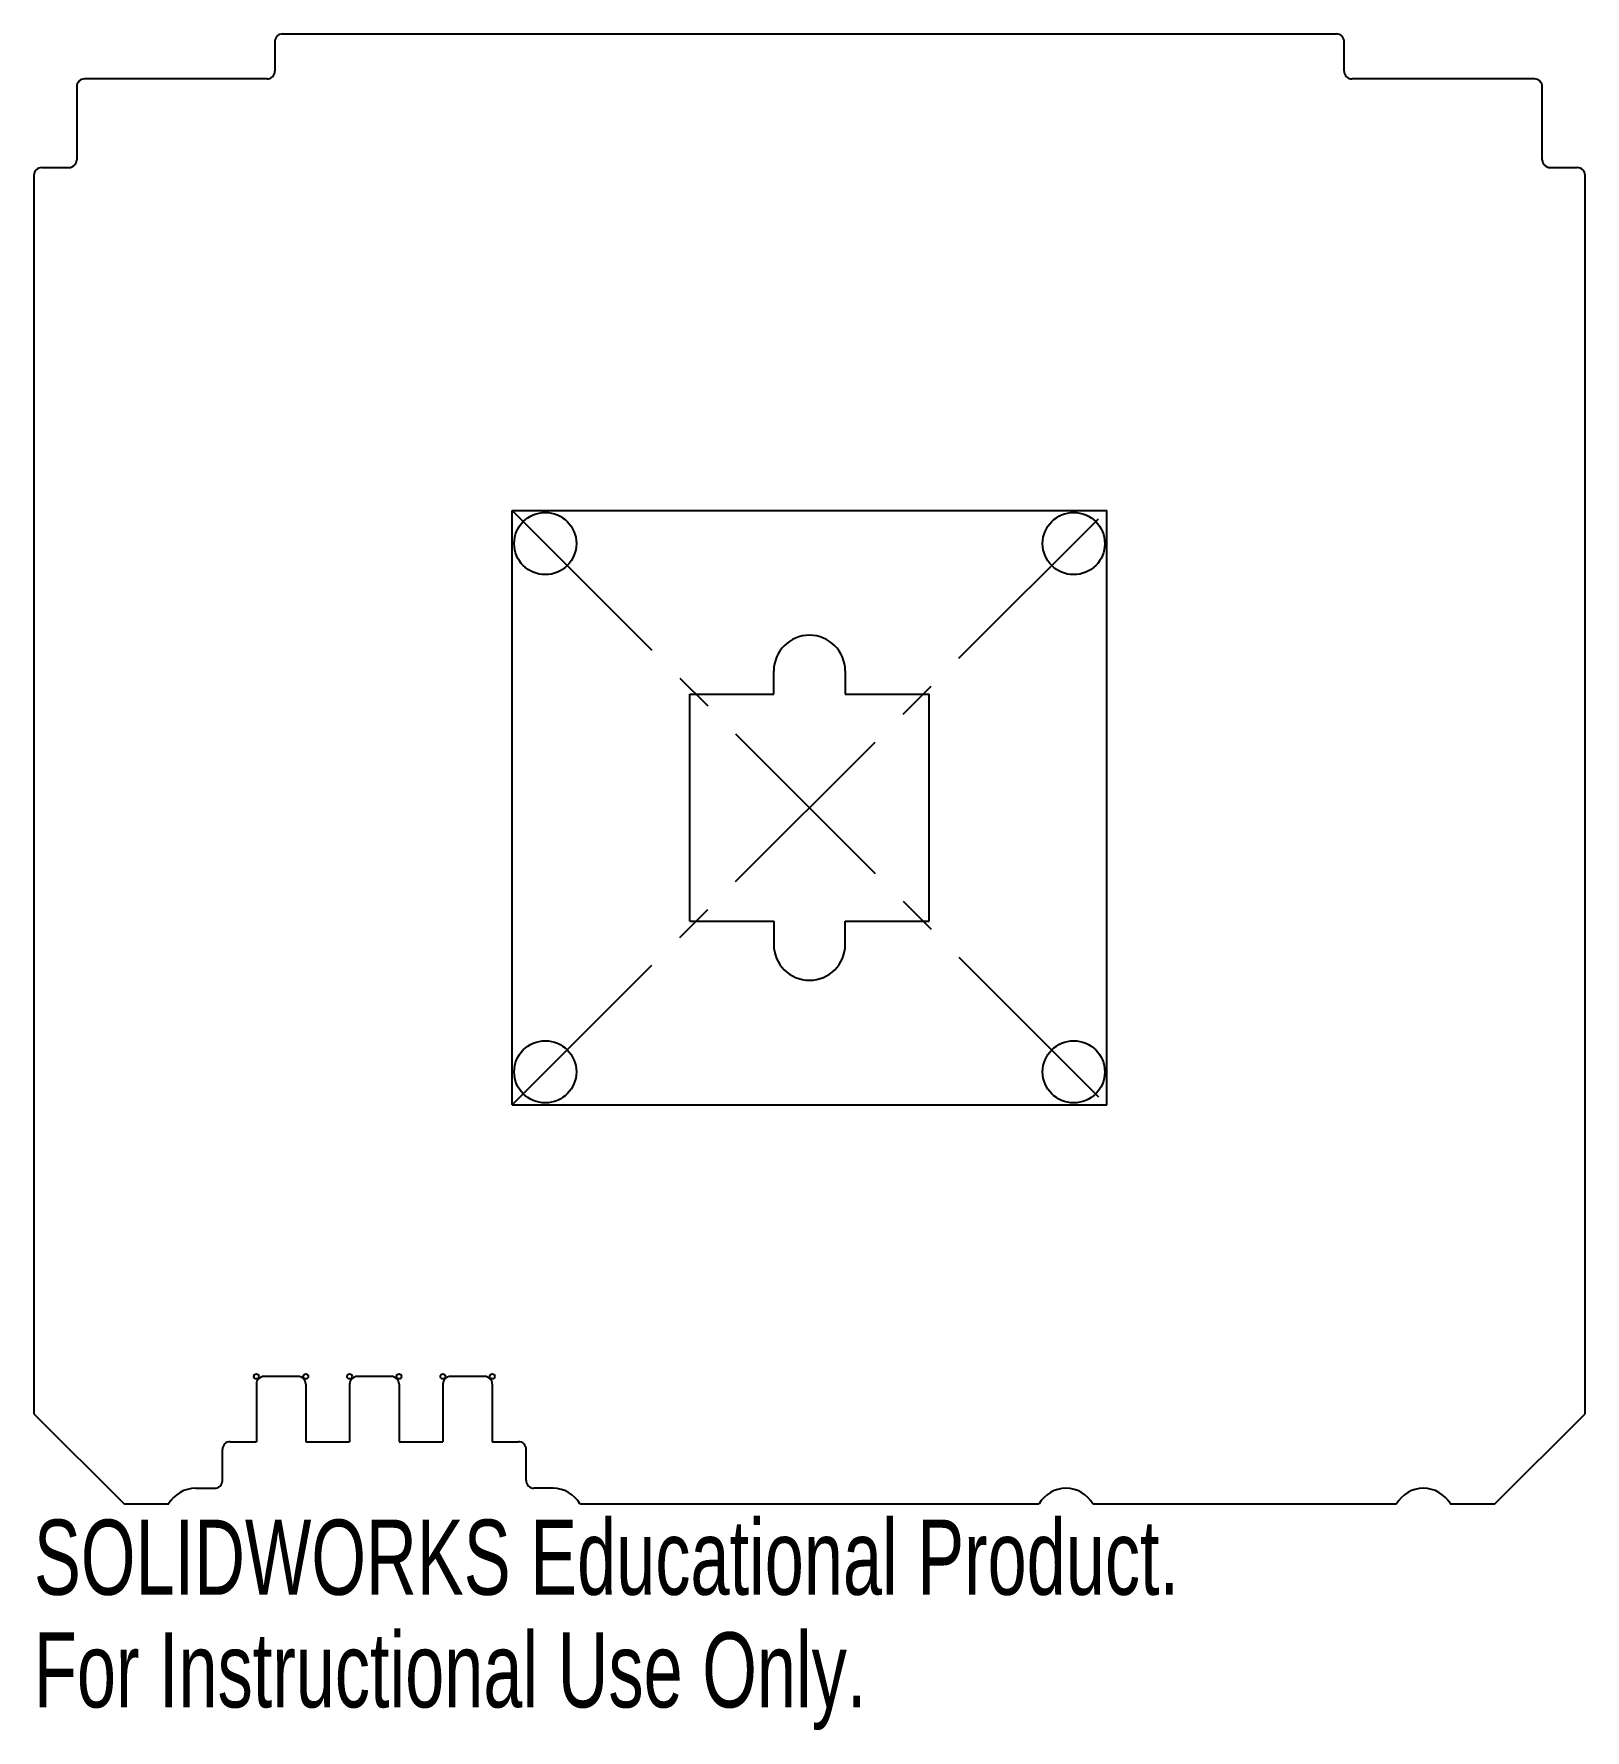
# Model space of a CAD drawing. Header units: millimetres. Extents: x -50 to 50, y -59 to 50.
import ezdxf

# ---------------------------------------------------------------- set-up
doc = ezdxf.new("R2010")
doc.units = ezdxf.units.MM
doc.header["$PDSIZE"] = -1
doc.linetypes.add('CENTERX2', pattern=[20.32, 12.7, -2.54, 2.54, -2.54])
doc.styles.add('SLDTEXTSTYLE0', font='TXT', dxfattribs={"width": 0.7})

msp = doc.modelspace()

# ---------------------------------------------------------------- linework, layer by layer
at = {"color": 7, "linetype": 'Continuous', "lineweight": 25}
for p, q in [((-34.4, 49.3), (-34.4, 47.4)), ((-33.9, 49.8), (33.9, 49.8)), ((34.4, 47.4), (34.4, 49.3)), ((-47.15, 46.4), (-47.15, 41.7)), ((-34.9, 46.9), (-46.65, 46.9)), ((46.65, 46.9), (34.9, 46.9)), ((47.15, 41.7), (47.15, 46.4)), ((-49.9, 40.7), (-49.9, -39)), ((-49.4, 41.2), (-47.65, 41.2)), ((47.65, 41.2), (49.4, 41.2)), ((49.9, -39), (49.9, 40.7)), ((-2.3, 7.3), (-2.3, 8.8)), ((2.3, 8.8), (2.3, 7.3)), ((-7.7, 7.3), (-2.3, 7.3)), ((-7.7, -7.3), (-7.7, 7.3)), ((2.3, 7.3), (7.7, 7.3)), ((7.7, -7.3), (7.7, 7.3)), ((-7.7, -7.3), (-2.3, -7.3)), ((-2.3, -7.3), (-2.3, -8.8)), ((2.3, -8.8), (2.3, -7.3)), ((2.3, -7.3), (7.7, -7.3)), ((-35.59, -37.1), (-35.59, -40.8)), ((-32.91, -36.6), (-35.09, -36.6)), ((-32.41, -37.1), (-32.41, -40.8)), ((-29.59, -37.1), (-29.59, -40.8)), ((-26.91, -36.6), (-29.09, -36.6)), ((-26.41, -37.1), (-26.41, -40.8)), ((-23.59, -37.1), (-23.59, -40.8)), ((-20.91, -36.6), (-23.09, -36.6)), ((-20.41, -37.1), (-20.41, -40.8)), ((-49.9, -39), (-44.1, -44.8)), ((44.1, -44.8), (49.9, -39)), ((-37.77, -43.3), (-37.77, -41.3)), ((-37.27, -40.8), (-35.59, -40.8)), ((-32.41, -40.8), (-29.59, -40.8)), ((-26.41, -40.8), (-23.59, -40.8)), ((-20.41, -40.8), (-18.73, -40.8)), ((-18.23, -43.3), (-18.23, -41.3)), ((-39.5, -43.8), (-38.27, -43.8)), ((-16.5, -43.8), (-17.73, -43.8)), ((-44.1, -44.8), (-41.23, -44.8)), ((-14.77, -44.8), (14.77, -44.8)), ((18.23, -44.8), (37.77, -44.8)), ((41.23, -44.8), (44.1, -44.8))]:
    msp.add_line(p, q, dxfattribs=at)
at = {"color": 7, "linetype": 'Continuous'}
for p, q in [((-19.12, -19.12), (-19.12, 19.12)), ((-19.12, 19.12), (19.12, 19.12)), ((19.12, -19.12), (19.12, 19.12)), ((-19.12, -19.12), (19.12, -19.12))]:
    msp.add_line(p, q, dxfattribs=at)
at = {"color": 7, "linetype": 'CENTERX2'}
for p, q in [((-19.12, -19.12), (19.12, 19.12)), ((-19.12, 19.12), (19.12, -19.12))]:
    msp.add_line(p, q, dxfattribs=at)
at = {"color": 7, "linetype": 'Continuous', "lineweight": 25}
for centre, radius in [((-17, 17), 2), ((17, 17), 2), ((-17, -17), 2), ((17, -17), 2), ((-35.59, -36.6), 0.16), ((-32.41, -36.6), 0.16), ((-29.59, -36.6), 0.16), ((-26.41, -36.6), 0.16), ((-23.59, -36.6), 0.16), ((-20.41, -36.6), 0.16)]:
    msp.add_circle(centre, radius, dxfattribs=at)
for centre, radius, start, end in [((-33.9, 49.3), 0.5, 90, 180), ((33.9, 49.3), 0.5, 0, 90), ((-34.9, 47.4), 0.5, 270, 0), ((34.9, 47.4), 0.5, 180, 270), ((-46.65, 46.4), 0.5, 90, 180), ((46.65, 46.4), 0.5, 0, 90), ((-47.65, 41.7), 0.5, 270, 0), ((47.65, 41.7), 0.5, 180, 270), ((-49.4, 40.7), 0.5, 90, 180), ((49.4, 40.7), 0.5, 0, 90), ((0, 8.8), 2.3, 0, 180), ((0, -8.8), 2.3, 180, 0), ((-35.09, -37.1), 0.5, 90, 180), ((-32.91, -37.1), 0.5, 0, 90), ((-29.09, -37.1), 0.5, 90, 180), ((-26.91, -37.1), 0.5, 0, 90), ((-23.09, -37.1), 0.5, 90, 180), ((-20.91, -37.1), 0.5, 0, 90), ((-37.27, -41.3), 0.5, 90, 180), ((-18.73, -41.3), 0.5, 0, 90), ((-38.27, -43.3), 0.5, 270, 0), ((-17.73, -43.3), 0.5, 180, 270), ((-39.5, -45.8), 2, 90, 150), ((-16.5, -45.8), 2, 30, 90), ((16.5, -45.8), 2, 30, 150), ((39.5, -45.8), 2, 30, 150)]:
    msp.add_arc(centre, radius, start, end, dxfattribs=at)
at = {"color": 7, "linetype": 'Continuous'}
msp.add_point((0, 0), dxfattribs=at)

# ---------------------------------------------------------------- texts
at = {"color": 7, "linetype": 'Continuous', "char_height": 4.8336, "attachment_point": 1, "style": 'SLDTEXTSTYLE0'}
for s, insert in [('SOLIDWORKS Educational Product.', (-49.9, -45.82)), ('For Instructional Use Only.', (-49.9, -53.07))]:
    msp.add_mtext(s, dxfattribs=dict(at, insert=insert))

doc.saveas('drawing.dxf')
